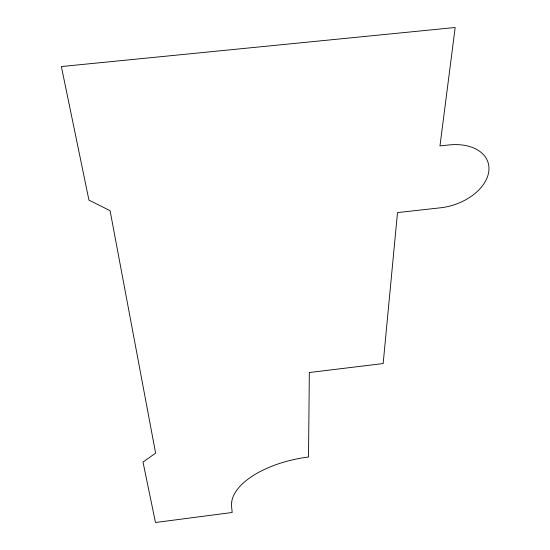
<?xml version="1.0" encoding="UTF-8"?>
<svg xmlns="http://www.w3.org/2000/svg" width="550" height="550" viewBox="0 0 550 550"><rect width="100%" height="100%" fill="white"/><g stroke="black" fill="none" stroke-linecap="round" stroke-linejoin="round"><path stroke-width="0.82" d="M309.334 372.529L308.516 456.995A77.124 37.015 -9.8 0 0 231.584 506.364L232.176 512.49L155.485 522.5L143.014 462.076L155.609 453.138L110.089 210.691L88.935 200.09L61.373 66.55L455.18 27.5L439.973 145.922L449.068 144.946A45.602 29.961 -18 0 1 488.771 171.566A45.602 29.961 -18 0 1 440.474 207.804L397.499 212.596L383.158 363.543L309.334 372.529"/></g></svg>
